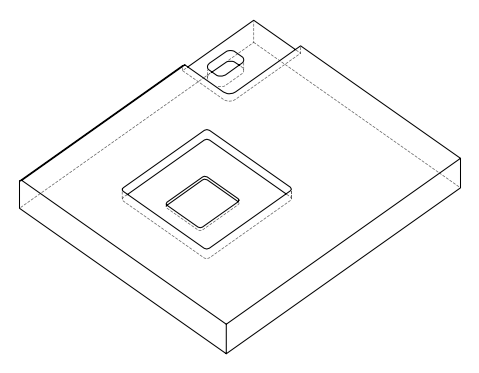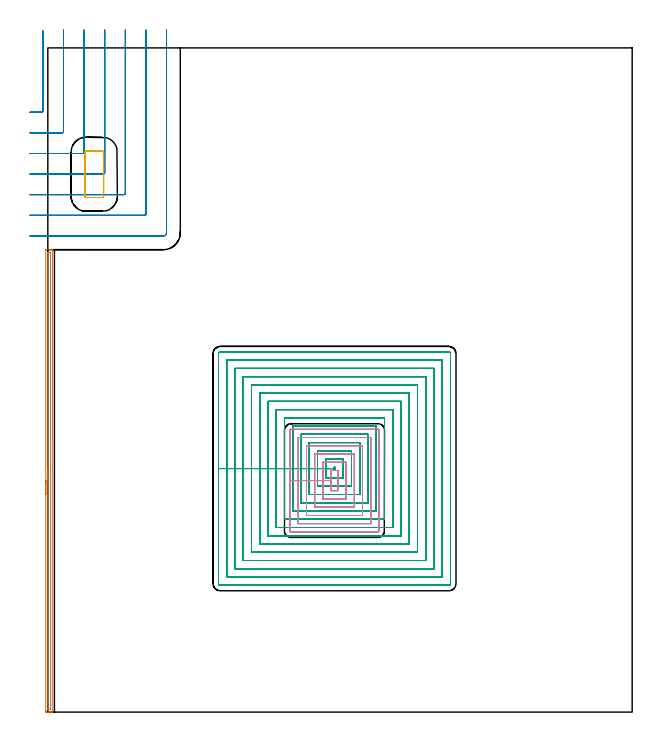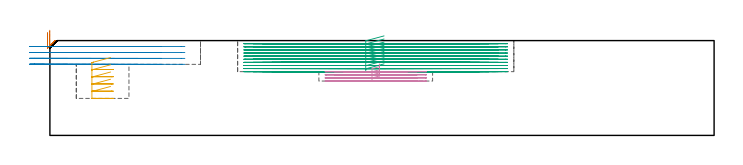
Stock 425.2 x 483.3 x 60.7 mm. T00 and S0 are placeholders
(PLAN: 5 operations, 3 tool changes, 130.1 min)
(1 AREA_MILL | FG_CHAMFER_SURFACE | UGT0205_001 | 5.56 min | 3916 mm3)
(2 MILL_CORNER_NOTCH_RECTANGULAR | CORNER_NOTCH_RECTANGULAR | UGT0201_104 | Follow Part, ap 5, ae 75% | 9.66 min | 214600 mm3)
(3 MILL_RECTANGULAR_POCKET | POCKET_RECTANGULAR_STRAIGHT | NXT0201_009 | Follow Part, ap 2, ae 75% | 105.11 min | 625236 mm3)
(4 MILL_RECTANGULAR_POCKET_1 | POCKET_RECTANGULAR_STRAIGHT_1 | NXT0201_009 | Follow Part, ap 2, ae 75% | 8.2 min | 36021 mm3)
(5 MILL_RECTANGULAR_POCKET_2 | POCKET_RECTANGULAR_STRAIGHT_2 | UGT0201_104 | Follow Part, ap 5, ae 75% | 1.55 min | 37366 mm3)
(TOOL UGT0205_001 | Chamfer Mill 20 x 3 x 45 deg. | D20 FL50 Z2)
(TOOL UGT0201_104 | End Mill 20 mm | D20 FL22 Z2)
(TOOL NXT0201_009 | ENDMILL 8mm [2P460-0800-NA 1630] | D8 FL26 Z6)
(OP 1 AREA_MILL)
G17 G21 G94 G90
T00 M6
G54
G17 G0 G90 X-1.5 Y158.25 S1061 M3
G43 Z70.7 H0
Z65.9
G94 G1 Y158.288 Z65.028 F250.
Y158.402 Z64.164
Y158.591 Z63.312
Y158.853 Z62.48
Y159.187 Z61.674
Y159.59 Z60.9
Y160.058 Z60.164
Y160.59 Z59.472
Y161.179 Z58.829
Y161.822 Z58.24
Y162.514 Z57.709
Y163.25 Z57.24
Y164.024 Z56.837
Y164.83 Z56.503
Y165.662 Z56.241
Y166.513 Z56.052
Y167.378 Z55.938
Y168.25 Z55.9
X-1.499 Y335.873 Z55.901
X-1.493 Y336.481 Z55.903
X-1.491 Y336.493 Z55.905
X-0.886 Y336.5 Z56.51
X1.793 Z59.188
X2.512 Z59.912
X2.806 Z60.205
X3.235 Y336.493 Z60.627
X3.297 Y336.49 Z60.688
X3.3 Y336.32 Z60.7
Y0.18
X3.297 Y0.008 Z60.688
X3.292 Y0.006 Z60.683
X3.234 Y0.003 Z60.625
X2.806 Y0. Z60.205
X2.512 Z59.912
X1.793 Z59.188
X0.541 Z57.938
X-0.886 Y0.001 Z56.51
X-1.144 Y0.002 Z56.252
X-1.491 Y0.007 Z55.905
X-1.493 Y0.019 Z55.903
X-1.499 Y0.627 Z55.901
X-1.5 Y1.241 Z55.9
Y168.25
X-0.086 Z57.314
Y334.178
X-0.085 Y334.271 Z57.315
X-0.08 Y334.455 Z57.32
X-0.077 Y334.492 Z57.323
X-0.07 Y334.495 Z57.33
X-0.045 Y334.498 Z57.355
X0.007 Y334.499 Z57.407
X1.379 Z58.779
X1.793 Y334.493 Z59.193
X1.851 Y334.49 Z59.251
X1.879 Y334.479 Z59.279
X1.882 Y334.363 Z59.282
X1.885 Y334.178 Z59.285
X1.886 Y2.322 Z59.286
X1.885 Y2.23 Z59.285
X1.88 Y2.045 Z59.28
X1.877 Y2.008 Z59.277
X1.87 Y2.006 Z59.27
X1.845 Y2.002 Z59.245
X1.793 Y2.001 Z59.193
X0.421 Z57.821
X0.007 Y2.007 Z57.407
X-0.051 Y2.01 Z57.349
X-0.079 Y2.021 Z57.321
X-0.082 Y2.137 Z57.318
X-0.085 Y2.322 Z57.315
X-0.086 Y168.25 Z57.314
Y169.122 Z57.352
Y169.986 Z57.466
Y170.838 Z57.655
Y171.67 Z57.917
Y172.476 Z58.251
Y173.25 Z58.654
Y173.986 Z59.123
Y174.678 Z59.654
Y175.321 Z60.243
Y175.91 Z60.886
Y176.442 Z61.579
Y176.91 Z62.314
Y177.313 Z63.088
Y177.647 Z63.894
Y177.909 Z64.726
Y178.098 Z65.578
Y178.212 Z66.443
Y178.25 Z67.314
G0 Z70.7
M5
M2
(OP 2 MILL_CORNER_NOTCH_RECTANGULAR)
G17 G21 G94 G90
T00 M6
G54
G17 G0 G90 X-13. Y436.5 S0 M3
G43 Z70.7 H0
Z56.9
G94 G1 X-10. F250.
X-4.593 F500.
G3 X-3.6 Y437.493 R1.
G1 Y492.63
Y495.63 F250.
G0 Z70.7
X-13. Y421.5
Z56.9
G1 X-10.
X10.407 F500.
G3 X11.4 Y422.493 R1.
G1 Y493.3
Y496.3 F250.
G0 Z70.7
X-13. Y406.5
Z56.9
G1 X-10.
X25.406 F500.
G3 X26.4 Y407.494 R1.
G1 Y493.3
Y496.3 F250.
G0 Z70.7
X-13. Y391.5
Z56.9
G1 X-10.
X40.406 F500.
G3 X41.4 Y392.494 R1.
G1 Y493.3
Y496.3 F250.
G0 Z70.7
X-13. Y376.5
Z56.9
G1 X-10.
X55.406 F500.
G3 X56.4 Y377.494 R1.
G1 Y493.3
Y496.3 F250.
G0 Z70.7
X-13. Y361.5
Z56.9
G1 X-10.
X70.405 F500.
G3 X71.4 Y362.495 R1.
G1 Y493.3
Y496.3 F250.
G0 Z70.7
X-13. Y346.5
Z56.9
G1 X-10.
X84.1 F500.
G3 X86.4 Y348.8 R2.3
G1 Y493.3
Y496.3 F250.
G0 Z70.7
X-13. Y436.5
Z53.1
G1 X-10.
X-4.593 F500.
G3 X-3.6 Y437.493 R1.
G1 Y492.63
Y495.63 F250.
G0 Z70.7
X-13. Y421.5
Z53.1
G1 X-10.
X10.407 F500.
G3 X11.4 Y422.493 R1.
G1 Y493.3
Y496.3 F250.
G0 Z70.7
X-13. Y406.5
Z53.1
G1 X-10.
X25.406 F500.
G3 X26.4 Y407.494 R1.
G1 Y493.3
Y496.3 F250.
G0 Z70.7
X-13. Y391.5
Z53.1
G1 X-10.
X40.406 F500.
G3 X41.4 Y392.494 R1.
G1 Y493.3
Y496.3 F250.
G0 Z70.7
X-13. Y376.5
Z53.1
G1 X-10.
X55.406 F500.
G3 X56.4 Y377.494 R1.
G1 Y493.3
Y496.3 F250.
G0 Z70.7
X-13. Y361.5
Z53.1
G1 X-10.
X70.405 F500.
G3 X71.4 Y362.495 R1.
G1 Y493.3
Y496.3 F250.
G0 Z70.7
X-13. Y346.5
Z53.1
G1 X-10.
X84.1 F500.
G3 X86.4 Y348.8 R2.3
G1 Y493.3
Y496.3 F250.
G0 Z70.7
X-13. Y436.5
Z49.3
G1 X-10.
X-4.593 F500.
G3 X-3.6 Y437.493 R1.
G1 Y492.63
Y495.63 F250.
G0 Z70.7
X-13. Y421.5
Z49.3
G1 X-10.
X10.407 F500.
G3 X11.4 Y422.493 R1.
G1 Y493.3
Y496.3 F250.
G0 Z70.7
X-13. Y406.5
Z49.3
G1 X-10.
X25.406 F500.
G3 X26.4 Y407.494 R1.
G1 Y493.3
Y496.3 F250.
G0 Z70.7
X-13. Y391.5
Z49.3
G1 X-10.
X40.406 F500.
G3 X41.4 Y392.494 R1.
G1 Y493.3
Y496.3 F250.
G0 Z70.7
X-13. Y376.5
Z49.3
G1 X-10.
X55.406 F500.
G3 X56.4 Y377.494 R1.
G1 Y493.3
Y496.3 F250.
G0 Z70.7
X-13. Y361.5
Z49.3
G1 X-10.
X70.405 F500.
G3 X71.4 Y362.495 R1.
G1 Y493.3
Y496.3 F250.
G0 Z70.7
X-13. Y346.5
Z49.3
G1 X-10.
X84.1 F500.
G3 X86.4 Y348.8 R2.3
G1 Y493.3
Y496.3 F250.
G0 Z70.7
X-13. Y436.5
Z45.5
G1 X-10.
X-4.593 F500.
G3 X-3.6 Y437.493 R1.
G1 Y492.63
Y495.63 F250.
G0 Z70.7
X-13. Y421.5
Z45.5
G1 X-10.
X10.407 F500.
G3 X11.4 Y422.493 R1.
G1 Y493.3
Y496.3 F250.
G0 Z70.7
X-13. Y406.5
Z45.5
G1 X-10.
X25.406 F500.
G3 X26.4 Y407.494 R1.
G1 Y493.3
Y496.3 F250.
G0 Z70.7
X-13. Y391.5
Z45.5
G1 X-10.
X40.406 F500.
G3 X41.4 Y392.494 R1.
G1 Y493.3
Y496.3 F250.
G0 Z70.7
X-13. Y376.5
Z45.5
G1 X-10.
X55.406 F500.
G3 X56.4 Y377.494 R1.
G1 Y493.3
Y496.3 F250.
G0 Z70.7
X-13. Y361.5
Z45.5
G1 X-10.
X70.405 F500.
G3 X71.4 Y362.495 R1.
G1 Y493.3
Y496.3 F250.
G0 Z70.7
X-13. Y346.5
Z45.5
G1 X-10.
X84.1 F500.
G3 X86.4 Y348.8 R2.3
G1 Y493.3
Y496.3 F250.
G0 Z70.7
M5
M2
(OP 3 MILL_RECTANGULAR_POCKET)
G17 G21 G94 G90
T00 M6
G54
G17 G0 G90 X213.923 Y184.1 S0 M3
G43 Z70.7 H1
Z63.7
G94 G1 X202.2 Z60.559 F250.
Y177.2 Z58.71
X208.2
Y176.3 F500.
X209.
Y178.1
X208.2
Y177.2
X202.2
Y170.3
X215.
Y184.1
X202.2
Y177.2
X196.2
Y164.3
X221.
Y190.1
X196.2
Y177.2
X190.2
Y158.3
X227.
Y196.1
X190.2
Y177.2
X184.2
Y152.3
X233.
Y202.1
X184.2
Y177.2
X178.2
Y146.3
X239.
Y208.1
X178.2
Y177.2
X172.2
Y140.3
X245.
Y214.1
X172.2
Y177.2
X166.2
Y134.3
X251.
Y220.1
X166.2
Y177.2
X160.2
Y128.3
X257.
Y226.1
X160.2
Y177.2
X154.2
Y122.3
X263.
Y232.1
X154.2
Y177.2
X148.2
Y116.3
X269.
Y238.1
X148.2
Y177.2
X142.2
Y110.3
X275.
Y244.1
X142.2
Y177.2
X136.2
Y104.3
X281.
Y250.1
X136.2
Y177.2
X130.2
Y98.3
X287.
Y256.1
X130.2
Y177.2
X124.2
Y93.5
G3 X125.4 Y92.3 R1.2
G1 X291.8
G3 X293. Y93.5 R1.2
G1 Y260.9
G3 X291.8 Y262.1 R1.2
G1 X125.4
G3 X124.2 Y260.9 R1.2
G1 Y177.2
Y176.2
G0 X213.923 Y184.1 Z61.71
G1 X202.2 Z58.569 F250.
Y177.2 Z56.72
X208.2
Y176.3 F500.
X209.
Y178.1
X208.2
Y177.2
X202.2
Y170.3
X215.
Y184.1
X202.2
Y177.2
X196.2
Y164.3
X221.
Y190.1
X196.2
Y177.2
X190.2
Y158.3
X227.
Y196.1
X190.2
Y177.2
X184.2
Y152.3
X233.
Y202.1
X184.2
Y177.2
X178.2
Y146.3
X239.
Y208.1
X178.2
Y177.2
X172.2
Y140.3
X245.
Y214.1
X172.2
Y177.2
X166.2
Y134.3
X251.
Y220.1
X166.2
Y177.2
X160.2
Y128.3
X257.
Y226.1
X160.2
Y177.2
X154.2
Y122.3
X263.
Y232.1
X154.2
Y177.2
X148.2
Y116.3
X269.
Y238.1
X148.2
Y177.2
X142.2
Y110.3
X275.
Y244.1
X142.2
Y177.2
X136.2
Y104.3
X281.
Y250.1
X136.2
Y177.2
X130.2
Y98.3
X287.
Y256.1
X130.2
Y177.2
X124.2
Y93.5
G3 X125.4 Y92.3 R1.2
G1 X291.8
G3 X293. Y93.5 R1.2
G1 Y260.9
G3 X291.8 Y262.1 R1.2
G1 X125.4
G3 X124.2 Y260.9 R1.2
G1 Y177.2
Y176.2
G0 X213.923 Y184.1 Z59.72
G1 X202.2 Z56.579 F250.
Y177.2 Z54.73
X208.2
Y176.3 F500.
X209.
Y178.1
X208.2
Y177.2
X202.2
Y170.3
X215.
Y184.1
X202.2
Y177.2
X196.2
Y164.3
X221.
Y190.1
X196.2
Y177.2
X190.2
Y158.3
X227.
Y196.1
X190.2
Y177.2
X184.2
Y152.3
X233.
Y202.1
X184.2
Y177.2
X178.2
Y146.3
X239.
Y208.1
X178.2
Y177.2
X172.2
Y140.3
X245.
Y214.1
X172.2
Y177.2
X166.2
Y134.3
X251.
Y220.1
X166.2
Y177.2
X160.2
Y128.3
X257.
Y226.1
X160.2
Y177.2
X154.2
Y122.3
X263.
Y232.1
X154.2
Y177.2
X148.2
Y116.3
X269.
Y238.1
X148.2
Y177.2
X142.2
Y110.3
X275.
Y244.1
X142.2
Y177.2
X136.2
Y104.3
X281.
Y250.1
X136.2
Y177.2
X130.2
Y98.3
X287.
Y256.1
X130.2
Y177.2
X124.2
Y93.5
G3 X125.4 Y92.3 R1.2
G1 X291.8
G3 X293. Y93.5 R1.2
G1 Y260.9
G3 X291.8 Y262.1 R1.2
G1 X125.4
G3 X124.2 Y260.9 R1.2
G1 Y177.2
Y176.2
G0 X213.923 Y184.1 Z57.73
G1 X202.2 Z54.589 F250.
Y177.2 Z52.74
X208.2
Y176.3 F500.
X209.
Y178.1
X208.2
Y177.2
X202.2
Y170.3
X215.
Y184.1
X202.2
Y177.2
X196.2
Y164.3
X221.
Y190.1
X196.2
Y177.2
X190.2
Y158.3
X227.
Y196.1
X190.2
Y177.2
X184.2
Y152.3
X233.
Y202.1
X184.2
Y177.2
X178.2
Y146.3
X239.
Y208.1
X178.2
Y177.2
X172.2
Y140.3
X245.
Y214.1
X172.2
Y177.2
X166.2
Y134.3
X251.
Y220.1
X166.2
Y177.2
X160.2
Y128.3
X257.
Y226.1
X160.2
Y177.2
X154.2
Y122.3
X263.
Y232.1
X154.2
Y177.2
X148.2
Y116.3
X269.
Y238.1
X148.2
Y177.2
X142.2
Y110.3
X275.
Y244.1
X142.2
Y177.2
X136.2
Y104.3
X281.
Y250.1
X136.2
Y177.2
X130.2
Y98.3
X287.
Y256.1
X130.2
Y177.2
X124.2
Y93.5
G3 X125.4 Y92.3 R1.2
G1 X291.8
G3 X293. Y93.5 R1.2
G1 Y260.9
G3 X291.8 Y262.1 R1.2
G1 X125.4
G3 X124.2 Y260.9 R1.2
G1 Y177.2
Y176.2
G0 X213.923 Y184.1 Z55.74
G1 X202.2 Z52.599 F250.
Y177.2 Z50.75
X208.2
Y176.3 F500.
X209.
Y178.1
X208.2
Y177.2
X202.2
Y170.3
X215.
Y184.1
X202.2
Y177.2
X196.2
Y164.3
X221.
Y190.1
X196.2
Y177.2
X190.2
Y158.3
X227.
Y196.1
X190.2
Y177.2
X184.2
Y152.3
X233.
Y202.1
X184.2
Y177.2
X178.2
Y146.3
X239.
Y208.1
X178.2
Y177.2
X172.2
Y140.3
X245.
Y214.1
X172.2
Y177.2
X166.2
Y134.3
X251.
Y220.1
X166.2
Y177.2
X160.2
Y128.3
X257.
Y226.1
X160.2
Y177.2
X154.2
Y122.3
X263.
Y232.1
X154.2
Y177.2
X148.2
Y116.3
X269.
Y238.1
X148.2
Y177.2
X142.2
Y110.3
X275.
Y244.1
X142.2
Y177.2
X136.2
Y104.3
X281.
Y250.1
X136.2
Y177.2
X130.2
Y98.3
X287.
Y256.1
X130.2
Y177.2
X124.2
Y93.5
G3 X125.4 Y92.3 R1.2
G1 X291.8
G3 X293. Y93.5 R1.2
G1 Y260.9
G3 X291.8 Y262.1 R1.2
G1 X125.4
G3 X124.2 Y260.9 R1.2
G1 Y177.2
Y176.2
G0 X213.923 Y184.1 Z53.75
G1 X202.2 Z50.609 F250.
Y177.2 Z48.76
X208.2
Y176.3 F500.
X209.
Y178.1
X208.2
Y177.2
X202.2
Y170.3
X215.
Y184.1
X202.2
Y177.2
X196.2
Y164.3
X221.
Y190.1
X196.2
Y177.2
X190.2
Y158.3
X227.
Y196.1
X190.2
Y177.2
X184.2
Y152.3
X233.
Y202.1
X184.2
Y177.2
X178.2
Y146.3
X239.
Y208.1
X178.2
Y177.2
X172.2
Y140.3
X245.
Y214.1
X172.2
Y177.2
X166.2
Y134.3
X251.
Y220.1
X166.2
Y177.2
X160.2
Y128.3
X257.
Y226.1
X160.2
Y177.2
X154.2
Y122.3
X263.
Y232.1
X154.2
Y177.2
X148.2
Y116.3
X269.
Y238.1
X148.2
Y177.2
X142.2
Y110.3
X275.
Y244.1
X142.2
Y177.2
X136.2
Y104.3
X281.
Y250.1
X136.2
Y177.2
X130.2
Y98.3
X287.
Y256.1
X130.2
Y177.2
X124.2
Y93.5
G3 X125.4 Y92.3 R1.2
G1 X291.8
G3 X293. Y93.5 R1.2
G1 Y260.9
G3 X291.8 Y262.1 R1.2
G1 X125.4
G3 X124.2 Y260.9 R1.2
G1 Y177.2
Y176.2
G0 X213.923 Y184.1 Z51.76
G1 X202.2 Z48.619 F250.
Y177.2 Z46.77
X208.2
Y176.3 F500.
X209.
Y178.1
X208.2
Y177.2
X202.2
Y170.3
X215.
Y184.1
X202.2
Y177.2
X196.2
Y164.3
X221.
Y190.1
X196.2
Y177.2
X190.2
Y158.3
X227.
Y196.1
X190.2
Y177.2
X184.2
Y152.3
X233.
Y202.1
X184.2
Y177.2
X178.2
Y146.3
X239.
Y208.1
X178.2
Y177.2
X172.2
Y140.3
X245.
Y214.1
X172.2
Y177.2
X166.2
Y134.3
X251.
Y220.1
X166.2
Y177.2
X160.2
Y128.3
X257.
Y226.1
X160.2
Y177.2
X154.2
Y122.3
X263.
Y232.1
X154.2
Y177.2
X148.2
Y116.3
X269.
Y238.1
X148.2
Y177.2
X142.2
Y110.3
X275.
Y244.1
X142.2
Y177.2
X136.2
Y104.3
X281.
Y250.1
X136.2
Y177.2
X130.2
Y98.3
X287.
Y256.1
X130.2
Y177.2
X124.2
Y93.5
G3 X125.4 Y92.3 R1.2
G1 X291.8
G3 X293. Y93.5 R1.2
G1 Y260.9
G3 X291.8 Y262.1 R1.2
G1 X125.4
G3 X124.2 Y260.9 R1.2
G1 Y177.2
Y176.2
G0 X213.923 Y184.1 Z49.77
G1 X202.2 Z46.629 F250.
Y177.2 Z44.78
X208.2
Y176.3 F500.
X209.
Y178.1
X208.2
Y177.2
X202.2
Y170.3
X215.
Y184.1
X202.2
Y177.2
X196.2
Y164.3
X221.
Y190.1
X196.2
Y177.2
X190.2
Y158.3
X227.
Y196.1
X190.2
Y177.2
X184.2
Y152.3
X233.
Y202.1
X184.2
Y177.2
X178.2
Y146.3
X239.
Y208.1
X178.2
Y177.2
X172.2
Y140.3
X245.
Y214.1
X172.2
Y177.2
X166.2
Y134.3
X251.
Y220.1
X166.2
Y177.2
X160.2
Y128.3
X257.
Y226.1
X160.2
Y177.2
X154.2
Y122.3
X263.
Y232.1
X154.2
Y177.2
X148.2
Y116.3
X269.
Y238.1
X148.2
Y177.2
X142.2
Y110.3
X275.
Y244.1
X142.2
Y177.2
X136.2
Y104.3
X281.
Y250.1
X136.2
Y177.2
X130.2
Y98.3
X287.
Y256.1
X130.2
Y177.2
X124.2
Y93.5
G3 X125.4 Y92.3 R1.2
G1 X291.8
G3 X293. Y93.5 R1.2
G1 Y260.9
G3 X291.8 Y262.1 R1.2
G1 X125.4
G3 X124.2 Y260.9 R1.2
G1 Y177.2
Y176.2
G0 X213.923 Y184.1 Z47.78
G1 X202.2 Z44.639 F250.
Y177.2 Z42.79
X208.2
Y176.3 F500.
X209.
Y178.1
X208.2
Y177.2
X202.2
Y170.3
X215.
Y184.1
X202.2
Y177.2
X196.2
Y164.3
X221.
Y190.1
X196.2
Y177.2
X190.2
Y158.3
X227.
Y196.1
X190.2
Y177.2
X184.2
Y152.3
X233.
Y202.1
X184.2
Y177.2
X178.2
Y146.3
X239.
Y208.1
X178.2
Y177.2
X172.2
Y140.3
X245.
Y214.1
X172.2
Y177.2
X166.2
Y134.3
X251.
Y220.1
X166.2
Y177.2
X160.2
Y128.3
X257.
Y226.1
X160.2
Y177.2
X154.2
Y122.3
X263.
Y232.1
X154.2
Y177.2
X148.2
Y116.3
X269.
Y238.1
X148.2
Y177.2
X142.2
Y110.3
X275.
Y244.1
X142.2
Y177.2
X136.2
Y104.3
X281.
Y250.1
X136.2
Y177.2
X130.2
Y98.3
X287.
Y256.1
X130.2
Y177.2
X124.2
Y93.5
G3 X125.4 Y92.3 R1.2
G1 X291.8
G3 X293. Y93.5 R1.2
G1 Y260.9
G3 X291.8 Y262.1 R1.2
G1 X125.4
G3 X124.2 Y260.9 R1.2
G1 Y177.2
Y176.2
G0 X213.923 Y184.1 Z45.79
G1 X202.2 Z42.649 F250.
Y177.2 Z40.8
X208.2
Y176.3 F500.
X209.
Y178.1
X208.2
Y177.2
X202.2
Y170.3
X215.
Y184.1
X202.2
Y177.2
X196.2
Y164.3
X221.
Y190.1
X196.2
Y177.2
X190.2
Y158.3
X227.
Y196.1
X190.2
Y177.2
X184.2
Y152.3
X233.
Y202.1
X184.2
Y177.2
X178.2
Y146.3
X239.
Y208.1
X178.2
Y177.2
X172.2
Y140.3
X245.
Y214.1
X172.2
Y177.2
X166.2
Y134.3
X251.
Y220.1
X166.2
Y177.2
X160.2
Y128.3
X257.
Y226.1
X160.2
Y177.2
X154.2
Y122.3
X263.
Y232.1
X154.2
Y177.2
X148.2
Y116.3
X269.
Y238.1
X148.2
Y177.2
X142.2
Y110.3
X275.
Y244.1
X142.2
Y177.2
X136.2
Y104.3
X281.
Y250.1
X136.2
Y177.2
X130.2
Y98.3
X287.
Y256.1
X130.2
Y177.2
X124.2
Y93.5
G3 X125.4 Y92.3 R1.2
G1 X291.8
G3 X293. Y93.5 R1.2
G1 Y260.9
G3 X291.8 Y262.1 R1.2
G1 X125.4
G3 X124.2 Y260.9 R1.2
G1 Y177.2
Y176.2
G0 Z70.7
M5
M2
(OP 4 MILL_RECTANGULAR_POCKET_1)
G17 G21 G94 G90
T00 M6
G54
G17 G0 G90 X211. Y169.318 S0 M3
G43 Z70.7 H1
Z45.769
G94 G1 Y175.8 Z44.032 F250.
X206.2 Z42.746
Y168.45 Z40.777
Y161.1 F500.
X211.
Y175.8
X206.2
Y168.45
X200.2
Y155.1
X217.
Y181.8
X200.2
Y168.45
X194.2
Y149.1
X223.
Y187.8
X194.2
Y168.45
X188.2
Y143.1
X229.
Y193.8
X188.2
Y168.45
X182.2
Y137.1
X235.
Y199.8
X182.2
Y168.45
X176.2
Y131.7
G3 X176.8 Y131.1 R0.6
G1 X240.4
G3 X241. Y131.7 R0.6
G1 Y205.2
G3 X240.4 Y205.8 R0.6
G1 X176.8
G3 X176.2 Y205.2 R0.6
G1 Y168.45
Y167.45
G0 X211. Y169.318 Z43.777
G1 Y175.8 Z42.04 F250.
X206.2 Z40.754
Y168.45 Z38.785
Y161.1 F500.
X211.
Y175.8
X206.2
Y168.45
X200.2
Y155.1
X217.
Y181.8
X200.2
Y168.45
X194.2
Y149.1
X223.
Y187.8
X194.2
Y168.45
X188.2
Y143.1
X229.
Y193.8
X188.2
Y168.45
X182.2
Y137.1
X235.
Y199.8
X182.2
Y168.45
X176.2
Y131.7
G3 X176.8 Y131.1 R0.6
G1 X240.4
G3 X241. Y131.7 R0.6
G1 Y205.2
G3 X240.4 Y205.8 R0.6
G1 X176.8
G3 X176.2 Y205.2 R0.6
G1 Y168.45
Y167.45
G0 X211. Y169.318 Z41.785
G1 Y175.8 Z40.048 F250.
X206.2 Z38.762
Y168.45 Z36.792
Y161.1 F500.
X211.
Y175.8
X206.2
Y168.45
X200.2
Y155.1
X217.
Y181.8
X200.2
Y168.45
X194.2
Y149.1
X223.
Y187.8
X194.2
Y168.45
X188.2
Y143.1
X229.
Y193.8
X188.2
Y168.45
X182.2
Y137.1
X235.
Y199.8
X182.2
Y168.45
X176.2
Y131.7
G3 X176.8 Y131.1 R0.6
G1 X240.4
G3 X241. Y131.7 R0.6
G1 Y205.2
G3 X240.4 Y205.8 R0.6
G1 X176.8
G3 X176.2 Y205.2 R0.6
G1 Y168.45
Y167.45
G0 X211. Y169.318 Z39.792
G1 Y175.8 Z38.056 F250.
X206.2 Z36.769
Y168.45 Z34.8
Y161.1 F500.
X211.
Y175.8
X206.2
Y168.45
X200.2
Y155.1
X217.
Y181.8
X200.2
Y168.45
X194.2
Y149.1
X223.
Y187.8
X194.2
Y168.45
X188.2
Y143.1
X229.
Y193.8
X188.2
Y168.45
X182.2
Y137.1
X235.
Y199.8
X182.2
Y168.45
X176.2
Y131.7
G3 X176.8 Y131.1 R0.6
G1 X240.4
G3 X241. Y131.7 R0.6
G1 Y205.2
G3 X240.4 Y205.8 R0.6
G1 X176.8
G3 X176.2 Y205.2 R0.6
G1 Y168.45
Y167.45
G0 Z70.7
M5
M2
(OP 5 MILL_RECTANGULAR_POCKET_2)
G17 G21 G94 G90
T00 M6
G54
G17 G0 G90 X38.833 Y408.3 S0 M3
G43 Z70.7 H0
Z49.825
G94 G1 X27.9 Z46.895 F250.
X27.8 Z46.869
X27.533 Y408.236 Z46.795
X27.293 Y408.101 Z46.721
X27.099 Y407.907 Z46.648
X26.964 Y407.667 Z46.574
X26.9 Y407.4 Z46.501
Y407.3 Z46.474
Y391.35 Z42.2
Y375.4 F500.
G3 X27.9 Y374.4 R1.
G1 X39.6
G3 X40.6 Y375.4 R1.
G1 Y407.3
G3 X39.6 Y408.3 R1.
G1 X27.9
G3 X26.9 Y407.3 R1.
G1 Y391.35
Y390.35
G0 X38.833 Y408.3 Z45.2
G1 X27.9 Z42.271 F250.
X27.8 Z42.244
X27.533 Y408.236 Z42.17
X27.293 Y408.101 Z42.096
X27.099 Y407.907 Z42.023
X26.964 Y407.667 Z41.949
X26.9 Y407.4 Z41.876
Y407.3 Z41.849
Y391.35 Z37.575
Y375.4 F500.
G3 X27.9 Y374.4 R1.
G1 X39.6
G3 X40.6 Y375.4 R1.
G1 Y407.3
G3 X39.6 Y408.3 R1.
G1 X27.9
G3 X26.9 Y407.3 R1.
G1 Y391.35
Y390.35
G0 X38.833 Y408.3 Z40.575
G1 X27.9 Z37.646 F250.
X27.8 Z37.619
X27.533 Y408.236 Z37.545
X27.293 Y408.101 Z37.471
X27.099 Y407.907 Z37.398
X26.964 Y407.667 Z37.324
X26.9 Y407.4 Z37.251
Y407.3 Z37.224
Y391.35 Z32.95
Y375.4 F500.
G3 X27.9 Y374.4 R1.
G1 X39.6
G3 X40.6 Y375.4 R1.
G1 Y407.3
G3 X39.6 Y408.3 R1.
G1 X27.9
G3 X26.9 Y407.3 R1.
G1 Y391.35
Y390.35
G0 X38.833 Y408.3 Z35.95
G1 X27.9 Z33.021 F250.
X27.8 Z32.994
X27.533 Y408.236 Z32.92
X27.293 Y408.101 Z32.846
X27.099 Y407.907 Z32.773
X26.964 Y407.667 Z32.699
X26.9 Y407.4 Z32.626
Y407.3 Z32.599
Y391.35 Z28.325
Y375.4 F500.
G3 X27.9 Y374.4 R1.
G1 X39.6
G3 X40.6 Y375.4 R1.
G1 Y407.3
G3 X39.6 Y408.3 R1.
G1 X27.9
G3 X26.9 Y407.3 R1.
G1 Y391.35
Y390.35
G0 X38.833 Y408.3 Z31.325
G1 X27.9 Z28.396 F250.
X27.8 Z28.369
X27.533 Y408.236 Z28.295
X27.293 Y408.101 Z28.221
X27.099 Y407.907 Z28.148
X26.964 Y407.667 Z28.074
X26.9 Y407.4 Z28.001
Y407.3 Z27.974
Y391.35 Z23.7
Y375.4 F500.
G3 X27.9 Y374.4 R1.
G1 X39.6
G3 X40.6 Y375.4 R1.
G1 Y407.3
G3 X39.6 Y408.3 R1.
G1 X27.9
G3 X26.9 Y407.3 R1.
G1 Y391.35
Y390.35
G0 Z70.7
M5
M2
